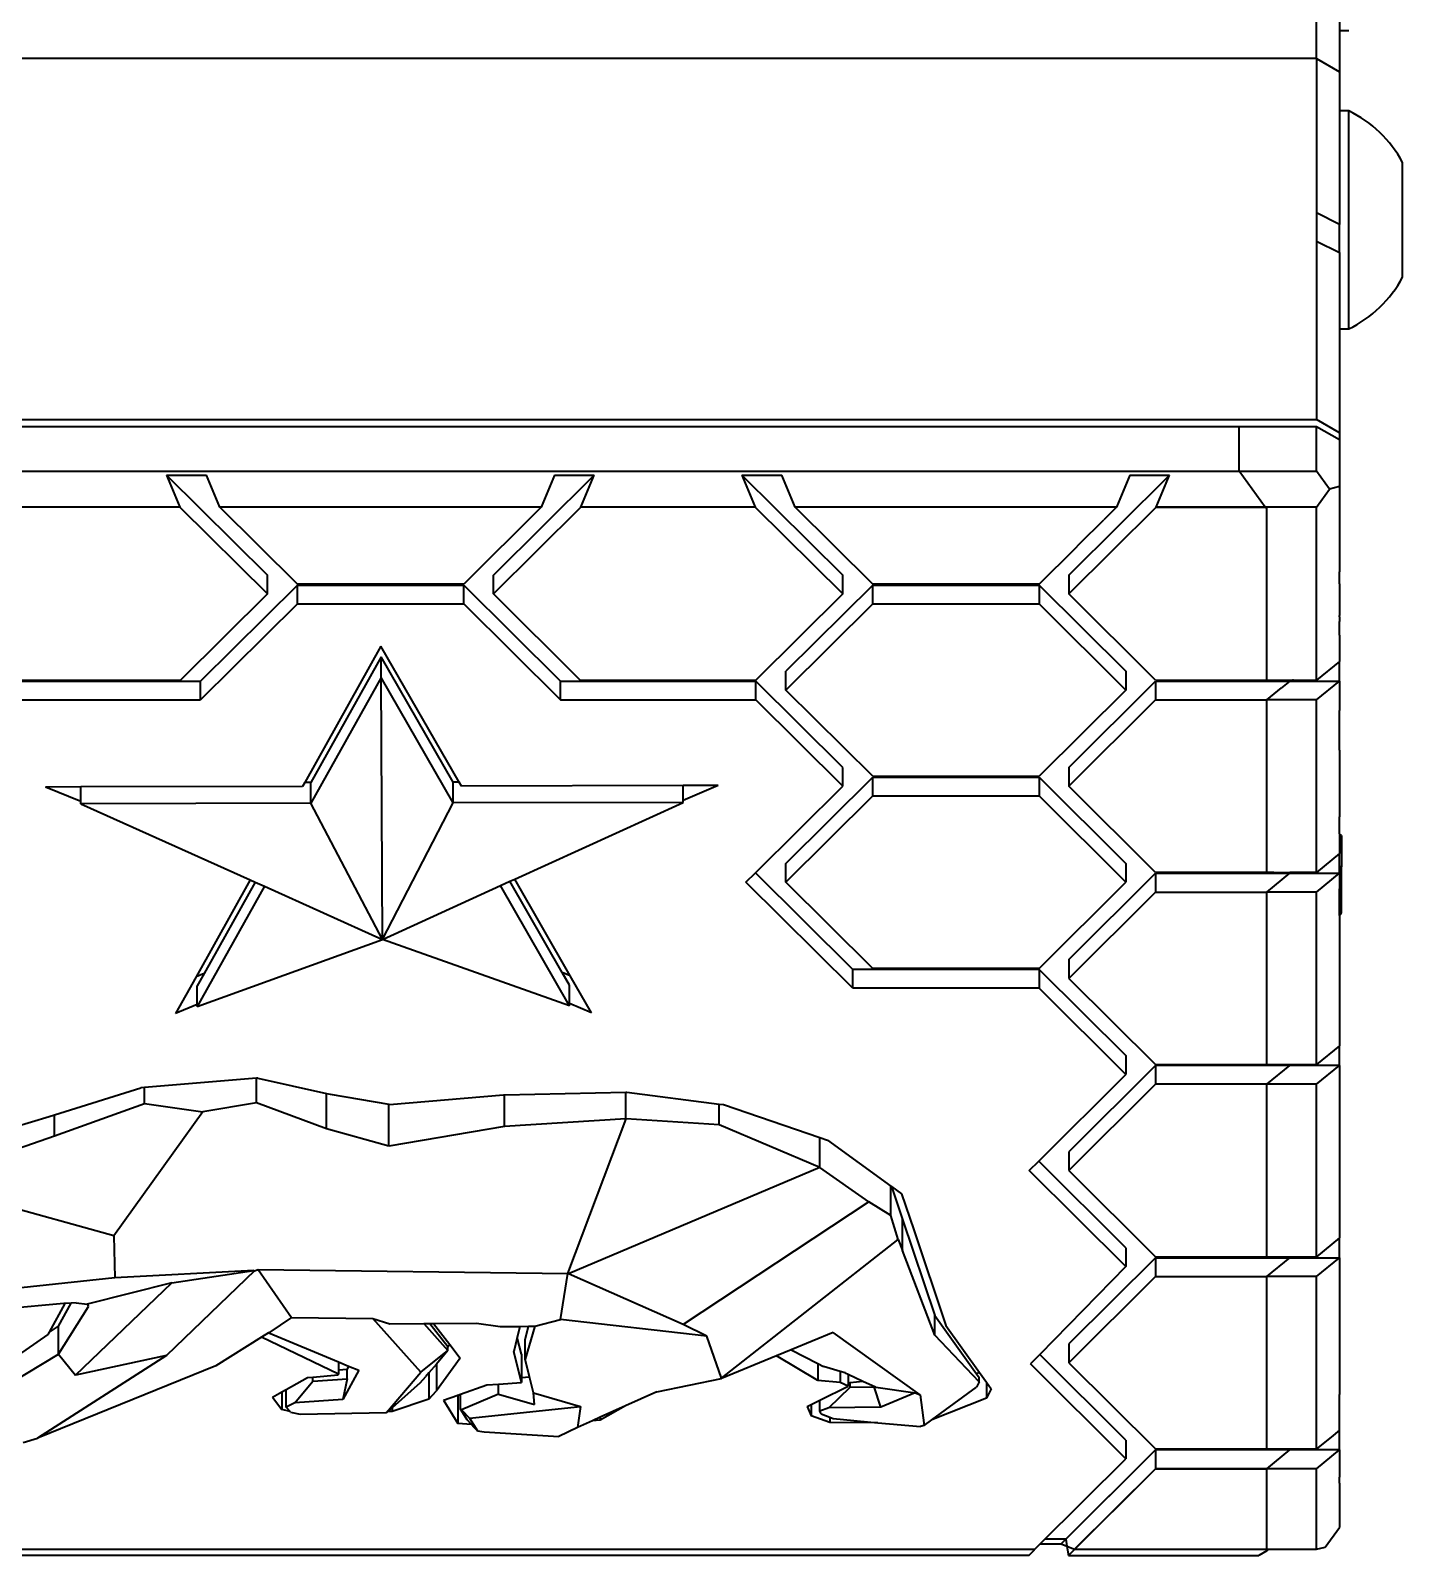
# Model space of a CAD drawing. Header units: millimetres. Extents: x 15 to 415, y 5 to 292.
# Drawn here: x 133.25 to 140.72, y 69.36 to 77.67 of the extents above; entities that cross this region are included whole.
import ezdxf

# ---------------------------------------------------------------- set-up
doc = ezdxf.new("R2010")
doc.units = ezdxf.units.MM
doc.layers.add('Geometries', color=7, linetype='Continuous')

msp = doc.modelspace()

# ---------------------------------------------------------------- linework, layer by layer
at = {"layer": 'Geometries', "linetype": 'Continuous', "lineweight": 40}
for p, q in [((140.2568, 77.5141), (140.2568, 77.7876)), ((140.3818, 77.7859), (140.3818, 77.6666)), ((140.3818, 77.6666), (140.4328, 77.6666)), ((140.3818, 77.6666), (140.3818, 77.4424)), ((140.2568, 77.5141), (113.3241, 77.5141)), ((140.2568, 77.5141), (140.2568, 77.514)), ((140.2568, 77.5141), (140.3818, 77.4424)), ((140.2568, 77.514), (140.2568, 76.6729)), ((140.3818, 77.4424), (140.3818, 77.2291)), ((140.4328, 77.2291), (140.3818, 77.2291)), ((140.3818, 77.2291), (140.3818, 76.6103)), ((140.4328, 76.0416), (140.4328, 77.2291)), ((140.725, 76.3229), (140.725, 76.9479)), ((140.2568, 76.6729), (140.2568, 76.52)), ((140.3818, 76.6103), (140.2568, 76.6729)), ((140.3818, 76.4574), (140.3818, 76.6103)), ((140.2568, 76.52), (140.2568, 75.5476)), ((140.2568, 76.52), (140.3818, 76.4574)), ((140.3818, 76.4574), (140.3818, 76.4122)), ((140.3818, 76.4122), (140.3818, 76.2498)), ((140.3818, 76.4122), (140.3818, 76.4122)), ((140.3818, 76.2498), (140.3818, 76.2449)), ((140.3818, 76.2498), (140.3818, 76.2498)), ((140.3818, 76.2449), (140.3818, 76.0416)), ((140.3818, 76.2449), (140.3818, 76.2449)), ((140.3818, 76.0416), (140.4328, 76.0416)), ((140.3818, 76.0416), (140.3818, 75.4759)), ((120.8635, 75.5476), (140.2568, 75.5476)), ((120.8635, 75.5104), (140.2568, 75.5104)), ((120.8635, 75.5104), (139.8355, 75.5104)), ((139.8355, 75.2674), (139.8355, 75.5104)), ((140.2568, 75.5476), (140.2568, 75.5476)), ((140.3818, 75.4759), (140.2568, 75.5476)), ((140.2568, 75.2674), (140.2568, 75.5104)), ((140.2568, 75.5104), (140.3818, 75.4387)), ((140.3818, 75.4759), (140.3818, 75.4387)), ((140.3818, 75.4387), (140.3818, 75.2901)), ((113.2342, 75.2674), (140.2568, 75.2674)), ((113.2342, 75.2674), (139.8355, 75.2674)), ((139.9764, 75.0712), (139.8355, 75.2674)), ((140.3273, 75.1693), (140.2568, 75.2674)), ((140.3818, 75.2901), (140.3818, 75.2901)), ((140.3818, 75.2901), (140.3818, 75.1827)), ((133.9907, 75.2453), (134.541, 74.7004)), ((133.9907, 75.2453), (134.2074, 75.2453)), ((133.9907, 75.2453), (134.0631, 75.0712)), ((133.9907, 75.2453), (134.2074, 75.2453)), ((133.9907, 75.2453), (134.0631, 75.0712)), ((133.9907, 75.2453), (134.541, 74.7004)), ((134.2798, 75.0712), (134.2074, 75.2453)), ((134.2798, 75.0712), (134.2074, 75.2453)), ((135.7726, 74.7004), (136.3201, 75.2453)), ((135.7726, 74.7004), (136.3201, 75.2453)), ((136.1037, 75.2453), (136.0317, 75.0712)), ((136.1037, 75.2453), (136.0317, 75.0712)), ((136.1037, 75.2453), (136.3201, 75.2453)), ((136.1037, 75.2453), (136.3201, 75.2453)), ((136.2481, 75.0712), (136.3201, 75.2453)), ((136.2481, 75.0712), (136.3201, 75.2453)), ((137.1257, 75.2453), (137.3424, 75.2453)), ((137.1257, 75.2453), (137.3424, 75.2453)), ((137.1257, 75.2453), (137.1981, 75.0712)), ((137.1257, 75.2453), (137.1981, 75.0712)), ((137.1257, 75.2453), (137.676, 74.7004)), ((137.1257, 75.2453), (137.676, 74.7004)), ((137.4148, 75.0712), (137.3424, 75.2453)), ((137.4148, 75.0712), (137.3424, 75.2453)), ((138.9076, 74.7004), (139.4551, 75.2453)), ((138.9076, 74.7004), (139.4551, 75.2453)), ((139.2387, 75.2453), (139.1667, 75.0712)), ((139.2387, 75.2453), (139.1667, 75.0712)), ((139.2387, 75.2453), (139.4551, 75.2453)), ((139.2387, 75.2453), (139.4551, 75.2453)), ((139.3831, 75.0712), (139.4551, 75.2453)), ((139.3831, 75.0712), (139.4551, 75.2453)), ((140.2568, 75.0712), (140.3273, 75.1693)), ((140.3818, 75.1827), (140.3273, 75.1693)), ((140.3818, 75.1827), (140.3818, 74.8158)), ((134.0631, 75.0712), (133.1131, 75.0712)), ((134.0631, 75.0712), (133.1131, 75.0712)), ((134.0631, 75.0712), (134.541, 74.598)), ((134.0631, 75.0712), (134.541, 74.598)), ((136.0317, 75.0712), (134.2798, 75.0712)), ((134.7034, 74.6518), (134.2798, 75.0712)), ((136.0317, 75.0712), (134.2798, 75.0712)), ((134.7034, 74.6518), (134.2798, 75.0712)), ((136.0317, 75.0712), (135.6102, 74.6518)), ((136.0317, 75.0712), (135.6102, 74.6518)), ((135.7726, 74.598), (136.2481, 75.0712)), ((135.7726, 74.598), (136.2481, 75.0712)), ((137.1981, 75.0712), (136.2481, 75.0712)), ((137.1981, 75.0712), (136.2481, 75.0712)), ((137.1981, 75.0712), (137.676, 74.598)), ((137.1981, 75.0712), (137.676, 74.598)), ((139.1667, 75.0712), (137.4148, 75.0712)), ((137.8384, 74.6518), (137.4148, 75.0712)), ((139.1667, 75.0712), (137.4148, 75.0712)), ((137.8384, 74.6518), (137.4148, 75.0712)), ((138.9076, 74.598), (139.3831, 75.0712)), ((138.9076, 74.598), (139.3831, 75.0712)), ((138.9649, 74.8704), (139.0966, 75.0015)), ((138.9649, 74.8704), (139.0966, 75.0015)), ((139.1667, 75.0712), (139.0966, 75.0015)), ((139.1667, 75.0712), (139.0966, 75.0015)), ((139.3831, 75.0712), (139.9764, 75.0712)), ((139.9764, 75.0712), (139.3831, 75.0712)), ((140.2568, 75.0712), (139.9764, 75.0712)), ((139.9764, 75.0712), (139.986, 75.0657)), ((139.986, 74.1284), (139.986, 75.0657)), ((140.2568, 74.1301), (140.2568, 75.0712)), ((138.7452, 74.6518), (138.9406, 74.8462)), ((138.7452, 74.6518), (138.9406, 74.8462)), ((138.9406, 74.8462), (138.9649, 74.8704)), ((138.9406, 74.8462), (138.9649, 74.8704)), ((140.3818, 74.8158), (140.3818, 74.7191)), ((134.541, 74.598), (134.541, 74.7004)), ((134.541, 74.598), (134.541, 74.7004)), ((135.7726, 74.598), (135.7726, 74.7004)), ((135.7726, 74.598), (135.7726, 74.7004)), ((137.676, 74.598), (137.676, 74.7004)), ((137.676, 74.598), (137.676, 74.7004)), ((138.9076, 74.7004), (138.9076, 74.598)), ((138.9076, 74.7004), (138.9076, 74.598)), ((140.3818, 74.6534), (140.3818, 74.7191)), ((134.541, 74.598), (134.0667, 74.1284)), ((134.541, 74.598), (134.0667, 74.1284)), ((134.7034, 74.6466), (134.1748, 74.1232)), ((134.7034, 74.6466), (134.1748, 74.1232)), ((135.6102, 74.6518), (134.7034, 74.6518)), ((135.6102, 74.6518), (134.7034, 74.6518)), ((134.7034, 74.5442), (134.7034, 74.6466)), ((134.7034, 74.6466), (135.6102, 74.6466)), ((134.7034, 74.5442), (134.7034, 74.6466)), ((134.7034, 74.6466), (135.6102, 74.6466)), ((135.6102, 74.6466), (136.1362, 74.1232)), ((135.6102, 74.6466), (136.1362, 74.1232)), ((135.6102, 74.5442), (135.6102, 74.6466)), ((135.6102, 74.5442), (135.6102, 74.6466)), ((136.2445, 74.1284), (135.7726, 74.598)), ((136.2445, 74.1284), (135.7726, 74.598)), ((137.676, 74.598), (137.2017, 74.1284)), ((137.676, 74.598), (137.2017, 74.1284)), ((137.8384, 74.6466), (137.3641, 74.177)), ((137.8384, 74.6466), (137.3641, 74.177)), ((138.7452, 74.6518), (137.8384, 74.6518)), ((138.7452, 74.6518), (137.8384, 74.6518)), ((137.8384, 74.6466), (138.7452, 74.6466)), ((137.8384, 74.5442), (137.8384, 74.6466)), ((137.8384, 74.5442), (137.8384, 74.6466)), ((137.8384, 74.6466), (138.7452, 74.6466)), ((138.7452, 74.6466), (139.2171, 74.177)), ((138.7452, 74.6466), (138.7452, 74.5442)), ((138.7452, 74.6466), (139.2171, 74.177)), ((138.7452, 74.6466), (138.7452, 74.5442)), ((139.3795, 74.1284), (138.9076, 74.598)), ((139.3795, 74.1284), (138.9076, 74.598)), ((140.3818, 74.6534), (140.3818, 74.5032)), ((134.7034, 74.5442), (134.1748, 74.0208)), ((134.7034, 74.5442), (134.1748, 74.0208)), ((134.7034, 74.5442), (135.6102, 74.5442)), ((134.7034, 74.5442), (135.6102, 74.5442)), ((135.6102, 74.5442), (136.1362, 74.0208)), ((135.6102, 74.5442), (136.1362, 74.0208)), ((137.8384, 74.5442), (137.3641, 74.0746)), ((137.8384, 74.5442), (137.3641, 74.0746)), ((137.8384, 74.5442), (138.7452, 74.5442)), ((137.8384, 74.5442), (138.7452, 74.5442)), ((138.7452, 74.5442), (139.2171, 74.0746)), ((138.7452, 74.5442), (139.2171, 74.0746)), ((140.3818, 74.5032), (140.3818, 74.4807)), ((140.3818, 74.4728), (140.3818, 74.4807)), ((140.3818, 74.4728), (140.3818, 74.4629)), ((140.3818, 74.4629), (140.3818, 74.4478)), ((140.3818, 74.3738), (140.3818, 74.4478)), ((140.3818, 74.3738), (140.3818, 74.2308)), ((135.1587, 74.3143), (134.7431, 73.5709)), ((135.1587, 74.3143), (134.7431, 73.5709)), ((135.1595, 74.2555), (134.7768, 73.5709)), ((135.5843, 73.5727), (135.1587, 74.3143)), ((135.5843, 73.5727), (135.1587, 74.3143)), ((135.1595, 74.1428), (135.1595, 74.2555)), ((135.5514, 73.5727), (135.1595, 74.2555)), ((137.3641, 74.0746), (137.3641, 74.177)), ((137.3641, 74.0746), (137.3641, 74.177)), ((139.2171, 74.177), (139.2171, 74.0746)), ((139.2171, 74.177), (139.2171, 74.0746)), ((140.3818, 74.2308), (140.2568, 74.1284)), ((140.3818, 74.1232), (140.3818, 74.2308)), ((133.1095, 74.1284), (134.0667, 74.1284)), ((133.1095, 74.1284), (134.0667, 74.1284)), ((133.1095, 74.1232), (134.1748, 74.1232)), ((133.1095, 74.1232), (134.1748, 74.1232)), ((134.1748, 74.0208), (134.1748, 74.1232)), ((134.1748, 74.0208), (134.1748, 74.1232)), ((135.1595, 74.1428), (134.7768, 73.4583)), ((135.1662, 72.7168), (135.1595, 74.1428)), ((135.5514, 73.46), (135.1595, 74.1428)), ((136.1362, 74.1232), (137.2017, 74.1232)), ((136.1362, 74.0208), (136.1362, 74.1232)), ((136.1362, 74.1232), (137.2017, 74.1232)), ((136.1362, 74.0208), (136.1362, 74.1232)), ((136.2445, 74.1284), (137.2017, 74.1284)), ((136.2445, 74.1284), (137.2017, 74.1284)), ((137.676, 73.6536), (137.2017, 74.1232)), ((137.2017, 74.0208), (137.2017, 74.1232)), ((137.676, 73.6536), (137.2017, 74.1232)), ((137.2017, 74.0208), (137.2017, 74.1232)), ((138.9076, 73.6536), (139.3795, 74.1232)), ((138.9076, 73.6536), (139.3795, 74.1232)), ((139.3795, 74.1284), (140.1253, 74.1284)), ((139.3795, 74.1284), (139.986, 74.1284)), ((139.3795, 74.1232), (140.111, 74.1232)), ((139.3795, 74.1232), (139.3795, 74.0208)), ((139.3795, 74.1232), (140.111, 74.1232)), ((139.3795, 74.1232), (139.3795, 74.0208)), ((140.111, 74.1232), (140.0654, 74.0859)), ((140.111, 74.1232), (140.111, 74.1284)), ((140.111, 74.1232), (140.3818, 74.1232)), ((140.1318, 74.1284), (140.1253, 74.1284)), ((140.1318, 74.1284), (140.2568, 74.1284)), ((140.2568, 74.1301), (140.2568, 74.13)), ((140.2568, 74.1284), (140.2568, 74.13)), ((140.2568, 74.0208), (140.3818, 74.1232)), ((140.3818, 74.1232), (140.3818, 73.9901)), ((133.1095, 74.0208), (134.1748, 74.0208)), ((133.1095, 74.0208), (134.1748, 74.0208)), ((136.1362, 74.0208), (137.2017, 74.0208)), ((136.1362, 74.0208), (137.2017, 74.0208)), ((137.676, 73.5512), (137.2017, 74.0208)), ((137.676, 73.5512), (137.2017, 74.0208)), ((137.8384, 73.605), (137.3641, 74.0746)), ((137.8384, 73.605), (137.3641, 74.0746)), ((139.2171, 74.0746), (138.7452, 73.605)), ((139.2171, 74.0746), (138.7452, 73.605)), ((138.9076, 73.5512), (139.3795, 74.0208)), ((138.9076, 73.5512), (139.3795, 74.0208)), ((139.3795, 74.0208), (139.986, 74.0208)), ((139.3795, 74.0208), (139.986, 74.0208)), ((139.986, 74.0208), (140.0654, 74.0859)), ((140.2568, 74.0208), (139.986, 74.0208)), ((139.986, 73.0816), (139.986, 74.0208)), ((140.2568, 73.0816), (140.2568, 74.0208)), ((140.3818, 73.9901), (140.3818, 73.9632)), ((140.3818, 73.7466), (140.3818, 73.9632)), ((140.3818, 73.7466), (140.3818, 73.5831)), ((137.3641, 73.1302), (137.8384, 73.5998)), ((137.3641, 73.1302), (137.8384, 73.5998)), ((137.676, 73.5512), (137.676, 73.6536)), ((137.676, 73.5512), (137.676, 73.6536)), ((137.8384, 73.605), (138.7452, 73.605)), ((137.8384, 73.605), (138.7452, 73.605)), ((137.8384, 73.5998), (138.7452, 73.5998)), ((137.8384, 73.4975), (137.8384, 73.5998)), ((137.8384, 73.5998), (138.7452, 73.5998)), ((137.8384, 73.4975), (137.8384, 73.5998)), ((138.7452, 73.5998), (139.2171, 73.1302)), ((138.7452, 73.5998), (138.7452, 73.4975)), ((138.7452, 73.5998), (139.2171, 73.1302)), ((138.7452, 73.5998), (138.7452, 73.4975)), ((138.9076, 73.6536), (138.9076, 73.5512)), ((138.9076, 73.6536), (138.9076, 73.5512)), ((133.5235, 73.5468), (133.331, 73.5464)), ((133.5235, 73.5468), (133.331, 73.5464)), ((133.5235, 73.4668), (133.331, 73.5464)), ((133.5235, 73.4668), (133.331, 73.5464)), ((134.7312, 73.5495), (133.5235, 73.5468)), ((134.7312, 73.5495), (133.5235, 73.5468)), ((133.5235, 73.4668), (133.5235, 73.5468)), ((134.7431, 73.5709), (134.7312, 73.5495)), ((134.7431, 73.5709), (134.7312, 73.5495)), ((134.7768, 73.5709), (134.7431, 73.5709)), ((134.7768, 73.4583), (134.7768, 73.5709)), ((135.5843, 73.5727), (135.5514, 73.5727)), ((135.5514, 73.46), (135.5514, 73.5727)), ((135.5966, 73.5514), (135.5843, 73.5727)), ((135.5966, 73.5514), (135.5843, 73.5727)), ((136.8047, 73.5541), (135.5966, 73.5514)), ((136.8047, 73.5541), (135.5966, 73.5514)), ((136.9968, 73.5545), (136.8047, 73.4738)), ((136.9968, 73.5545), (136.8047, 73.5541)), ((136.9968, 73.5545), (136.8047, 73.4738)), ((136.9968, 73.5545), (136.8047, 73.5541)), ((136.8047, 73.4738), (136.8047, 73.5541)), ((137.1991, 73.079), (137.676, 73.5512)), ((137.1991, 73.079), (137.676, 73.5512)), ((139.3795, 73.0816), (138.9076, 73.5512)), ((139.3795, 73.0816), (138.9076, 73.5512)), ((140.3818, 73.5831), (140.3818, 73.3843)), ((133.5235, 73.4555), (133.5235, 73.4668)), ((134.7768, 73.4583), (133.5235, 73.4555)), ((133.5235, 73.4555), (134.4466, 73.0404)), ((135.1662, 72.7168), (134.7768, 73.4583)), ((135.1662, 72.7168), (135.5514, 73.46)), ((136.8047, 73.4628), (135.5514, 73.46)), ((135.8872, 73.0451), (136.8047, 73.4628)), ((136.8047, 73.4628), (136.8047, 73.4738)), ((137.3641, 73.0278), (137.8384, 73.4975)), ((137.3641, 73.0278), (137.8384, 73.4975)), ((137.8384, 73.4975), (138.7452, 73.4975)), ((137.8384, 73.4975), (138.7452, 73.4975)), ((138.7452, 73.4975), (139.2171, 73.0278)), ((138.7452, 73.4975), (139.2171, 73.0278)), ((140.3818, 73.2923), (140.3818, 73.3843)), ((140.3933, 73.2828), (140.3818, 73.2923)), ((140.3818, 73.2923), (140.3818, 73.2747)), ((140.3818, 73.2747), (140.3818, 73.184)), ((140.3818, 73.2747), (140.3818, 73.2747)), ((140.3933, 73.2828), (140.3933, 73.1123)), ((140.3818, 73.184), (140.2568, 73.0816)), ((140.3818, 73.1123), (140.3818, 73.184)), ((137.3641, 73.0278), (137.3641, 73.1302)), ((137.3641, 73.0278), (137.3641, 73.1302)), ((139.2171, 73.1302), (139.2171, 73.0278)), ((139.2171, 73.1302), (139.2171, 73.0278)), ((140.3933, 73.1123), (140.3818, 73.1123)), ((140.3818, 73.0765), (140.3818, 73.1123)), ((140.3818, 73.1123), (140.3818, 73.1123)), ((140.3933, 72.8604), (140.3933, 73.1123)), ((134.4466, 73.0404), (134.1516, 72.5128)), ((134.4466, 73.0404), (134.1516, 72.5128)), ((134.4735, 73.0283), (134.1956, 72.5313)), ((134.4466, 73.0404), (134.4735, 73.0283)), ((134.4735, 73.0283), (134.5238, 73.0057)), ((135.1662, 72.7168), (135.8098, 73.0098)), ((135.8098, 73.0098), (135.861, 73.0332)), ((136.1855, 72.3552), (135.8098, 73.0098)), ((135.861, 73.0332), (135.8872, 73.0451)), ((136.1462, 72.5363), (135.861, 73.0332)), ((136.1894, 72.5185), (135.8872, 73.0451)), ((136.1894, 72.5185), (135.8872, 73.0451)), ((137.1474, 73.0278), (137.1991, 73.079)), ((137.1474, 73.0278), (137.1991, 73.079)), ((137.7303, 72.4507), (137.1474, 73.0278)), ((137.7303, 72.4507), (137.1474, 73.0278)), ((137.7303, 72.5531), (137.1991, 73.079)), ((137.7303, 72.5531), (137.1991, 73.079)), ((137.8384, 72.5582), (137.3641, 73.0278)), ((137.8384, 72.5582), (137.3641, 73.0278)), ((138.7452, 72.5582), (139.2171, 73.0278)), ((138.7452, 72.5582), (139.2171, 73.0278)), ((138.9076, 72.6068), (139.3795, 73.0765)), ((138.9076, 72.6068), (139.3795, 73.0765)), ((140.0068, 73.0816), (139.3795, 73.0816)), ((139.986, 73.0816), (139.3795, 73.0816)), ((139.3795, 73.0765), (140.111, 73.0765)), ((139.3795, 73.0765), (139.3795, 72.9741)), ((139.3795, 73.0765), (140.111, 73.0765)), ((139.3795, 73.0765), (139.3795, 72.9741)), ((139.986, 72.9741), (140.111, 73.0765)), ((140.0229, 73.0816), (140.0068, 73.0816)), ((140.0229, 73.0816), (140.111, 73.0816)), ((140.1253, 73.0816), (140.111, 73.0816)), ((140.111, 73.0765), (140.111, 73.0816)), ((140.111, 73.0765), (140.3818, 73.0765)), ((140.1318, 73.0816), (140.1253, 73.0816)), ((140.2568, 73.0816), (140.1318, 73.0816)), ((140.2568, 72.9741), (140.3818, 73.0765)), ((140.3818, 73.0765), (140.3818, 72.9924)), ((134.5238, 73.0057), (134.1577, 72.3507)), ((134.5238, 73.0057), (135.1662, 72.7168)), ((138.9076, 72.5044), (139.3795, 72.9741)), ((138.9076, 72.5044), (139.3795, 72.9741)), ((139.3795, 72.9741), (139.986, 72.9741)), ((139.3795, 72.9741), (139.986, 72.9741)), ((140.2568, 72.9741), (139.986, 72.9741)), ((139.986, 72.0348), (139.986, 72.9741)), ((140.2568, 72.0348), (140.2568, 72.9741)), ((140.3818, 72.8463), (140.3818, 72.9924)), ((140.3818, 72.8463), (140.3933, 72.8604)), ((140.3818, 72.8463), (140.3818, 72.1551)), ((134.1577, 72.3507), (135.1662, 72.7168)), ((136.1855, 72.3552), (135.1662, 72.7168)), ((138.9076, 72.6068), (138.9076, 72.5044)), ((138.9076, 72.6068), (138.9076, 72.5044)), ((134.1516, 72.5128), (134.0394, 72.3121)), ((134.1516, 72.5128), (134.0394, 72.3121)), ((134.1956, 72.5313), (134.1516, 72.5128)), ((134.1956, 72.5313), (134.1516, 72.5128)), ((134.1956, 72.5313), (134.1577, 72.4634)), ((136.1894, 72.5185), (136.1462, 72.5363)), ((136.1894, 72.5185), (136.1462, 72.5363)), ((136.1855, 72.4679), (136.1462, 72.5363)), ((136.305, 72.3171), (136.1894, 72.5185)), ((136.305, 72.3171), (136.1894, 72.5185)), ((138.7452, 72.5531), (137.7303, 72.5531)), ((138.7452, 72.5531), (137.7303, 72.5531)), ((137.7303, 72.4507), (137.7303, 72.5531)), ((137.7303, 72.4507), (137.7303, 72.5531)), ((138.7452, 72.5582), (137.8384, 72.5582)), ((138.7452, 72.5582), (137.8384, 72.5582)), ((138.7452, 72.5531), (139.2171, 72.0835)), ((138.7452, 72.5531), (138.7452, 72.4507)), ((138.7452, 72.5531), (139.2171, 72.0835)), ((138.7452, 72.5531), (138.7452, 72.4507)), ((134.1577, 72.3617), (134.1577, 72.4634)), ((136.1855, 72.3665), (136.1855, 72.4679)), ((138.7452, 72.4507), (137.7303, 72.4507)), ((138.7452, 72.4507), (137.7303, 72.4507)), ((138.7452, 72.4507), (139.2171, 71.9811)), ((138.7452, 72.4507), (139.2171, 71.9811)), ((138.9076, 72.5044), (139.3795, 72.0348)), ((138.9076, 72.5044), (139.3795, 72.0348)), ((134.1577, 72.3617), (134.0394, 72.3121)), ((134.1577, 72.3617), (134.0394, 72.3121)), ((134.1577, 72.3507), (134.1577, 72.3617)), ((136.305, 72.3171), (136.1855, 72.3665)), ((136.305, 72.3171), (136.1855, 72.3665)), ((136.1855, 72.3552), (136.1855, 72.3665)), ((140.3818, 72.1372), (140.2568, 72.0348)), ((140.3818, 72.1551), (140.3818, 72.1372)), ((140.3818, 72.1551), (140.3818, 72.1551)), ((140.3818, 72.0297), (140.3818, 72.1372)), ((139.3795, 72.0297), (138.9076, 71.5601)), ((139.3795, 72.0297), (138.9076, 71.5601)), ((139.2171, 72.0835), (139.2171, 71.9811)), ((139.2171, 72.0835), (139.2171, 71.9811)), ((139.3795, 72.0348), (140.2568, 72.0348)), ((139.3795, 72.0348), (139.986, 72.0348)), ((140.111, 72.0297), (139.3795, 72.0297)), ((139.3795, 72.0297), (139.3795, 71.9273)), ((140.111, 72.0297), (139.3795, 72.0297)), ((139.3795, 72.0297), (139.3795, 71.9273)), ((139.986, 71.9273), (140.111, 72.0297)), ((140.111, 72.0297), (140.111, 72.0348)), ((140.3818, 72.0297), (140.111, 72.0297)), ((140.2568, 71.9273), (140.3818, 72.0297)), ((140.3818, 72.0297), (140.3818, 71.9927)), ((134.4795, 71.9599), (133.8698, 71.9094)), ((134.4795, 71.9599), (133.8698, 71.9094)), ((134.4868, 71.9605), (134.4795, 71.9599)), ((134.4868, 71.9605), (134.4795, 71.9599)), ((134.4795, 71.8259), (134.4795, 71.9599)), ((134.4868, 71.9605), (134.8624, 71.8772)), ((134.4868, 71.9605), (134.8624, 71.8772)), ((138.7426, 71.5089), (139.2171, 71.9811)), ((138.7426, 71.5089), (139.2171, 71.9811)), ((139.3795, 71.9273), (138.9076, 71.4577)), ((139.3795, 71.9273), (138.9076, 71.4577)), ((139.986, 71.9273), (139.3795, 71.9273)), ((139.986, 71.9273), (139.3795, 71.9273)), ((140.2568, 71.9273), (139.986, 71.9273)), ((139.986, 70.9881), (139.986, 71.9273)), ((140.2568, 70.9881), (140.2568, 71.9273)), ((140.3818, 71.9927), (140.3818, 71.0905)), ((140.3818, 71.9927), (140.3818, 71.9927)), ((133.3799, 71.7618), (133.8499, 71.9077)), ((133.3799, 71.7618), (133.8499, 71.9077)), ((133.8698, 71.9094), (133.8499, 71.9077)), ((133.8698, 71.9094), (133.8499, 71.9077)), ((133.8698, 71.8227), (133.8698, 71.9094)), ((134.8624, 71.8772), (134.8826, 71.8728)), ((134.8624, 71.8772), (134.8826, 71.8728)), ((134.8624, 71.6849), (134.8624, 71.8772)), ((134.8826, 71.8728), (135.2013, 71.8186)), ((134.8826, 71.8728), (135.2013, 71.8186)), ((135.2059, 71.8178), (135.8255, 71.8691)), ((135.2059, 71.8178), (135.8255, 71.8691)), ((135.8255, 71.8691), (135.8312, 71.8693)), ((135.8255, 71.8691), (135.8312, 71.8693)), ((135.8312, 71.8693), (136.4934, 71.8847)), ((135.8312, 71.8693), (136.4934, 71.8847)), ((135.8312, 71.6975), (135.8312, 71.8693)), ((136.4934, 71.8847), (136.4991, 71.8848)), ((136.4934, 71.8847), (136.4991, 71.8848)), ((136.4934, 71.7398), (136.4934, 71.8847)), ((136.4991, 71.8848), (137.0012, 71.82)), ((136.4991, 71.8848), (137.0012, 71.82)), ((133.3504, 71.7526), (133.3799, 71.7618)), ((133.3504, 71.7526), (133.3799, 71.7618)), ((133.3799, 71.6464), (133.8698, 71.8227)), ((133.3799, 71.6464), (133.3799, 71.7618)), ((134.1882, 71.7766), (133.7033, 71.1024)), ((133.8698, 71.8227), (134.1882, 71.7766)), ((134.4795, 71.8259), (134.1882, 71.7766)), ((134.8624, 71.6849), (134.4795, 71.8259)), ((135.2013, 71.8186), (135.2059, 71.8178)), ((135.2013, 71.8186), (135.2059, 71.8178)), ((135.2013, 71.5911), (135.2013, 71.8186)), ((137.0012, 71.82), (137.0246, 71.817)), ((137.0012, 71.82), (137.0246, 71.817)), ((137.0012, 71.7058), (137.0012, 71.82)), ((137.0246, 71.817), (137.5503, 71.6382)), ((137.0246, 71.817), (137.5503, 71.6382)), ((132.8925, 71.6137), (133.3504, 71.7526)), ((132.8925, 71.6137), (133.3504, 71.7526)), ((135.2013, 71.5911), (134.8624, 71.6849)), ((135.8312, 71.6975), (135.2013, 71.5911)), ((136.4934, 71.7398), (135.8312, 71.6975)), ((136.1764, 70.897), (136.4955, 71.7393)), ((136.4934, 71.7398), (136.4955, 71.7393)), ((137.0012, 71.7058), (136.4955, 71.7393)), ((137.5503, 71.475), (137.0012, 71.7058)), ((132.8925, 71.4788), (133.3799, 71.6464)), ((137.5503, 71.6382), (137.5922, 71.6239)), ((137.5503, 71.6382), (137.5922, 71.6239)), ((137.5503, 71.475), (137.5503, 71.6382)), ((137.5922, 71.6239), (137.9372, 71.3733)), ((137.5922, 71.6239), (137.9372, 71.3733)), ((138.9076, 71.5601), (138.9076, 71.4577)), ((138.9076, 71.5601), (138.9076, 71.4577)), ((133.7033, 71.1024), (132.5048, 71.435)), ((137.5503, 71.475), (136.1806, 70.8956)), ((137.8164, 71.2868), (137.5503, 71.475)), ((137.5503, 71.475), (137.5503, 71.475)), ((138.6912, 71.4577), (138.7426, 71.5089)), ((138.6912, 71.4577), (138.7426, 71.5089)), ((139.2171, 70.9343), (138.6912, 71.4577)), ((139.2171, 70.9343), (138.6912, 71.4577)), ((139.2171, 71.0367), (138.7426, 71.5089)), ((139.2171, 71.0367), (138.7426, 71.5089)), ((138.9076, 71.4577), (139.3795, 70.9881)), ((138.9076, 71.4577), (139.3795, 70.9881)), ((137.9372, 71.2128), (137.9372, 71.3733)), ((137.9372, 71.3733), (137.9398, 71.3714)), ((137.9372, 71.3733), (137.9398, 71.3714)), ((137.9398, 71.3714), (137.9957, 71.3308)), ((137.9398, 71.3714), (137.9957, 71.3308)), ((137.9398, 71.3714), (138.0002, 71.1916)), ((137.8164, 71.2868), (136.8052, 70.6191)), ((137.9372, 71.2128), (137.8164, 71.2868)), ((137.9957, 71.3308), (138.0616, 71.1345)), ((137.9957, 71.3308), (138.0616, 71.1345)), ((137.9771, 71.0819), (137.9372, 71.2128)), ((138.0002, 71.1916), (138.1758, 70.6676)), ((138.0002, 71.0216), (138.0002, 71.1916)), ((133.7033, 71.1024), (133.7083, 70.8738)), ((138.0616, 71.1345), (138.2359, 70.6141)), ((138.0616, 71.1345), (138.2359, 70.6141)), ((137.014, 70.3263), (137.9771, 71.0819)), ((137.9771, 71.0819), (138.0002, 71.0216)), ((138.1758, 70.561), (138.0002, 71.0216)), ((139.2171, 71.0367), (139.2171, 70.9343)), ((139.2171, 71.0367), (139.2171, 70.9343)), ((140.3818, 71.0905), (140.2568, 70.9881)), ((140.3818, 70.9829), (140.3818, 71.0905)), ((139.2171, 70.9343), (138.7482, 70.4565)), ((139.2171, 70.9343), (138.7482, 70.4565)), ((139.3795, 70.9829), (138.9076, 70.5133)), ((139.3795, 70.9829), (138.9076, 70.5133)), ((139.3795, 70.9881), (140.2568, 70.9881)), ((139.3795, 70.9881), (139.986, 70.9881)), ((139.3795, 70.9829), (140.111, 70.9829)), ((139.3795, 70.9829), (139.3795, 70.8805)), ((139.3795, 70.9829), (140.111, 70.9829)), ((139.3795, 70.9829), (139.3795, 70.8805)), ((139.986, 70.8805), (140.111, 70.9829)), ((140.111, 70.9829), (140.111, 70.9881)), ((140.111, 70.9829), (140.3818, 70.9829)), ((140.2568, 70.8805), (140.3818, 70.9829)), ((140.3818, 70.9829), (140.3818, 70.3367)), ((133.7083, 70.8738), (131.9302, 70.6805)), ((134.4662, 70.913), (133.7083, 70.8738)), ((134.4699, 70.9115), (133.9895, 70.4507)), ((134.0184, 70.8466), (134.4662, 70.913)), ((134.4662, 70.913), (134.4699, 70.9115)), ((134.4699, 70.9115), (134.4892, 70.9191)), ((134.4892, 70.9191), (136.1764, 70.897)), ((134.4892, 70.9191), (134.6707, 70.6565)), ((136.1365, 70.6461), (136.1769, 70.8969)), ((136.1764, 70.897), (136.1769, 70.8969)), ((136.1806, 70.8956), (136.1769, 70.8969)), ((136.8052, 70.6191), (136.1806, 70.8956)), ((139.3795, 70.8805), (138.9076, 70.4109)), ((139.3795, 70.8805), (138.9076, 70.4109)), ((139.3795, 70.8805), (139.986, 70.8805)), ((139.3795, 70.8805), (139.986, 70.8805)), ((140.2568, 70.8805), (139.986, 70.8805)), ((139.986, 69.9413), (139.986, 70.8805)), ((140.2568, 69.9413), (140.2568, 70.8805)), ((133.4933, 70.3429), (134.0184, 70.8466)), ((134.0184, 70.8466), (133.5578, 70.7305)), ((133.4312, 70.7335), (133.1134, 70.704)), ((133.3521, 70.5767), (133.4386, 70.734)), ((133.3521, 70.5767), (133.4386, 70.734)), ((133.4012, 70.6106), (133.4702, 70.7361)), ((133.4012, 70.4572), (133.5656, 70.717)), ((133.4386, 70.734), (133.4312, 70.7335)), ((133.4702, 70.7361), (133.4386, 70.734)), ((133.4977, 70.738), (133.4702, 70.7361)), ((133.4977, 70.738), (133.5578, 70.7305)), ((133.5578, 70.7305), (133.5656, 70.717)), ((133.3521, 70.5767), (133.4012, 70.6106)), ((133.4012, 70.4572), (133.4012, 70.6106)), ((134.6707, 70.6565), (134.5476, 70.5736)), ((134.6707, 70.6565), (135.114, 70.6526)), ((135.3752, 70.3591), (135.114, 70.6526)), ((135.114, 70.6526), (135.2071, 70.6234)), ((135.2071, 70.6234), (135.3915, 70.6244)), ((135.3915, 70.6244), (135.4252, 70.6246)), ((135.3915, 70.6244), (135.5227, 70.4771)), ((135.4252, 70.6246), (135.4441, 70.6247)), ((135.4252, 70.6246), (135.5227, 70.4984)), ((135.4441, 70.6247), (135.6792, 70.6259)), ((135.4441, 70.6247), (135.533, 70.5097)), ((135.4441, 70.6247), (135.533, 70.5097)), ((135.6792, 70.6259), (135.8076, 70.6074)), ((135.8076, 70.6074), (135.916, 70.6088)), ((135.916, 70.6088), (135.901, 70.5489)), ((135.916, 70.6088), (135.901, 70.5489)), ((135.916, 70.6088), (135.9633, 70.6095)), ((135.9449, 70.5358), (135.9633, 70.6095)), ((135.9962, 70.6094), (135.9449, 70.4312)), ((135.9633, 70.6095), (135.9966, 70.6099)), ((135.9962, 70.6094), (136.1365, 70.6461)), ((135.9962, 70.6094), (135.9966, 70.6099)), ((136.9351, 70.5558), (136.1365, 70.6461)), ((136.9351, 70.5558), (136.8052, 70.6191)), ((138.1758, 70.561), (138.1758, 70.6676)), ((138.1758, 70.6676), (138.4033, 70.3502)), ((138.2359, 70.6141), (138.4203, 70.357)), ((138.2359, 70.6141), (138.4203, 70.357)), ((132.9649, 70.3014), (133.3453, 70.5642)), ((132.9649, 70.3014), (133.3453, 70.5642)), ((133.3453, 70.5642), (133.3521, 70.5767)), ((133.3453, 70.5642), (133.3521, 70.5767)), ((134.5074, 70.5501), (134.2594, 70.3934)), ((134.5454, 70.5741), (134.5074, 70.5501)), ((134.9267, 70.349), (134.5074, 70.5501)), ((134.9267, 70.349), (134.5074, 70.5501)), ((134.5476, 70.5736), (134.5454, 70.5741)), ((134.5476, 70.5736), (134.9267, 70.4156)), ((135.901, 70.5489), (135.8818, 70.4719)), ((135.901, 70.5489), (135.8818, 70.4719)), ((135.9242, 70.4569), (135.901, 70.5489)), ((135.9242, 70.4569), (135.901, 70.5489)), ((135.9449, 70.4312), (135.9449, 70.5358)), ((137.014, 70.3263), (136.9351, 70.5558)), ((137.6233, 70.5757), (137.3942, 70.4812)), ((138.0971, 70.2353), (137.6233, 70.5757)), ((138.4175, 70.3077), (138.1758, 70.561)), ((132.9649, 70.1955), (133.4012, 70.4572)), ((133.9895, 70.4507), (133.2878, 69.9992)), ((133.4012, 70.4572), (133.4933, 70.3429)), ((133.9895, 70.4507), (133.4933, 70.3429)), ((135.3752, 70.3591), (135.5227, 70.4771)), ((135.5227, 70.4771), (135.4604, 70.4033)), ((135.5908, 70.4349), (135.4604, 70.2572)), ((135.5908, 70.4349), (135.4604, 70.2572)), ((135.533, 70.5097), (135.5227, 70.4957)), ((135.533, 70.5097), (135.5227, 70.4957)), ((135.5227, 70.4957), (135.5227, 70.4984)), ((135.5227, 70.4771), (135.5227, 70.4957)), ((135.533, 70.5097), (135.5908, 70.4349)), ((135.533, 70.5097), (135.5908, 70.4349)), ((135.9242, 70.3033), (135.8818, 70.4719)), ((135.9242, 70.3033), (135.8818, 70.4719)), ((135.9242, 70.4569), (135.9242, 70.3311)), ((135.9242, 70.4569), (135.9242, 70.3311)), ((137.3134, 70.4478), (137.0141, 70.3242)), ((137.3942, 70.4812), (137.3134, 70.4478)), ((137.5395, 70.3138), (137.3134, 70.4478)), ((137.5395, 70.3138), (137.3134, 70.4478)), ((137.3942, 70.4812), (137.5395, 70.4064)), ((138.7482, 70.4565), (138.6974, 70.4047)), ((138.7482, 70.4565), (138.6974, 70.4047)), ((139.2171, 69.9899), (138.7482, 70.4565)), ((139.2171, 69.9899), (138.7482, 70.4565)), ((138.9076, 70.5133), (138.9076, 70.4109)), ((138.9076, 70.5133), (138.9076, 70.4109)), ((134.2594, 70.3934), (133.2878, 69.9992)), ((134.9245, 70.3443), (134.9267, 70.349)), ((134.9245, 70.3443), (134.9267, 70.349)), ((134.9267, 70.4156), (134.9267, 70.3721)), ((134.9267, 70.4156), (134.9267, 70.3721)), ((134.9267, 70.4156), (134.9819, 70.3926)), ((134.9267, 70.3721), (134.9741, 70.376)), ((134.9267, 70.3721), (134.9267, 70.349)), ((134.9267, 70.3721), (134.9267, 70.349)), ((135.0372, 70.3696), (134.9512, 70.2114)), ((134.9741, 70.376), (134.9742, 70.3761)), ((134.9741, 70.323), (134.9741, 70.376)), ((134.9819, 70.3926), (134.9742, 70.3761)), ((134.9819, 70.3926), (135.0372, 70.3696)), ((135.1893, 70.1392), (135.3752, 70.3591)), ((135.4199, 70.3554), (135.4037, 70.3362)), ((135.4604, 70.4033), (135.4199, 70.3554)), ((135.4199, 70.3554), (135.4199, 70.2122)), ((135.4199, 70.3554), (135.4199, 70.2122)), ((135.4604, 70.4033), (135.4604, 70.2572)), ((135.4604, 70.4033), (135.4604, 70.2572)), ((135.9682, 70.3342), (135.9449, 70.4312)), ((137.5395, 70.4064), (137.5395, 70.3138)), ((137.5395, 70.4064), (137.5395, 70.3138)), ((137.5395, 70.4064), (137.5697, 70.3909)), ((137.661, 70.3639), (137.5697, 70.3909)), ((137.661, 70.3639), (137.661, 70.3033)), ((137.6877, 70.3561), (137.661, 70.3639)), ((137.661, 70.3639), (137.661, 70.3033)), ((137.6877, 70.3561), (137.7043, 70.3483)), ((138.4203, 70.357), (138.4033, 70.3502)), ((138.4203, 70.357), (138.4033, 70.3502)), ((138.4033, 70.3502), (138.4175, 70.3305)), ((138.4203, 70.357), (138.4579, 70.3045)), ((138.4203, 70.357), (138.4579, 70.3045)), ((139.2171, 69.8875), (138.6974, 70.4047)), ((139.2171, 69.8875), (138.6974, 70.4047)), ((138.9076, 70.4109), (139.3795, 69.9413)), ((138.9076, 70.4109), (139.3795, 69.9413)), ((134.6422, 70.2655), (134.7586, 70.3306)), ((134.6422, 70.2655), (134.7586, 70.3306)), ((134.69, 70.1928), (134.7877, 70.3097)), ((134.7586, 70.3306), (134.7877, 70.333)), ((134.7586, 70.3306), (134.7877, 70.333)), ((134.7877, 70.333), (134.9245, 70.3443)), ((134.7877, 70.333), (134.9245, 70.3443)), ((134.7877, 70.3097), (134.7877, 70.333)), ((134.7877, 70.3097), (134.9741, 70.323)), ((134.9741, 70.323), (134.9512, 70.2114)), ((135.3727, 70.3018), (135.2192, 70.1648)), ((135.3727, 70.3018), (135.4037, 70.3362)), ((135.5916, 70.2399), (135.7359, 70.2899)), ((135.5916, 70.2399), (135.7359, 70.2899)), ((135.7359, 70.2899), (135.7999, 70.2944)), ((135.7359, 70.2899), (135.7999, 70.2944)), ((135.7999, 70.2944), (135.9242, 70.3033)), ((135.7999, 70.2944), (135.9242, 70.3033)), ((135.7999, 70.2397), (135.7999, 70.2944)), ((135.9242, 70.3311), (135.9682, 70.3342)), ((135.9242, 70.3311), (135.9242, 70.3033)), ((135.9242, 70.3311), (135.9242, 70.3033)), ((135.9893, 70.2467), (135.9682, 70.3342)), ((136.6617, 70.2532), (137.0141, 70.3242)), ((137.014, 70.3263), (137.0141, 70.3242)), ((137.661, 70.3033), (137.5395, 70.3138)), ((137.661, 70.3033), (137.5395, 70.3138)), ((137.5506, 70.2063), (137.7043, 70.2825)), ((137.5506, 70.2063), (137.7043, 70.2825)), ((137.5987, 70.166), (137.7144, 70.2774)), ((137.7043, 70.2825), (137.661, 70.3033)), ((137.7043, 70.2825), (137.661, 70.3033)), ((137.7043, 70.3483), (137.7043, 70.299)), ((137.7043, 70.3483), (137.7043, 70.299)), ((137.7043, 70.3483), (137.7839, 70.3112)), ((137.7043, 70.299), (137.7144, 70.304)), ((137.7043, 70.299), (137.7043, 70.2825)), ((137.7043, 70.299), (137.7043, 70.2825)), ((137.7144, 70.304), (137.7839, 70.3112)), ((137.7144, 70.2774), (137.7144, 70.304)), ((137.7144, 70.2774), (137.8459, 70.2791)), ((137.7839, 70.3112), (137.8524, 70.2794)), ((137.8817, 70.1696), (137.8459, 70.2791)), ((137.8459, 70.2791), (137.8524, 70.2761)), ((137.8524, 70.2794), (137.856, 70.2777)), ((137.8524, 70.2794), (137.8524, 70.2761)), ((137.8524, 70.2761), (137.856, 70.2776)), ((137.856, 70.2777), (138.069, 70.2467)), ((137.856, 70.2776), (137.856, 70.2777)), ((138.1609, 70.1), (138.4042, 70.2774)), ((138.4175, 70.3077), (138.4042, 70.2774)), ((138.4175, 70.3077), (138.4175, 70.3305)), ((138.4579, 70.3045), (138.4837, 70.2686)), ((138.4579, 70.3045), (138.4579, 70.2184)), ((138.4579, 70.3045), (138.4837, 70.2686)), ((138.4579, 70.3045), (138.4579, 70.2184)), ((138.4837, 70.2686), (138.4579, 70.2184)), ((138.4837, 70.2686), (138.4579, 70.2184)), ((140.3818, 70.3367), (140.3818, 70.2377)), ((134.5681, 70.224), (134.6187, 70.2523)), ((134.5681, 70.224), (134.6187, 70.2523)), ((134.5681, 70.224), (134.6187, 70.1553)), ((134.5681, 70.224), (134.6187, 70.1553)), ((134.6187, 70.2523), (134.6422, 70.2655)), ((134.6187, 70.2523), (134.6422, 70.2655)), ((134.6187, 70.2523), (134.6187, 70.1553)), ((134.6187, 70.2523), (134.6187, 70.1553)), ((134.6422, 70.1696), (134.6422, 70.2655)), ((134.69, 70.1928), (134.6422, 70.1696)), ((134.9512, 70.2114), (134.69, 70.1928)), ((135.4199, 70.2122), (135.2192, 70.1452)), ((135.4199, 70.2122), (135.2192, 70.1452)), ((135.4199, 70.2122), (135.4604, 70.2572)), ((135.4199, 70.2122), (135.4604, 70.2572)), ((135.4985, 70.2077), (135.5772, 70.2349)), ((135.4985, 70.2077), (135.5772, 70.2349)), ((135.4985, 70.2077), (135.5779, 70.0802)), ((135.4985, 70.2077), (135.5779, 70.0802)), ((135.5772, 70.2349), (135.5916, 70.2399)), ((135.5772, 70.2349), (135.5916, 70.2399)), ((135.5772, 70.2349), (135.5779, 70.2338)), ((135.5772, 70.2349), (135.5779, 70.2338)), ((135.5916, 70.2327), (135.5779, 70.2338)), ((135.5779, 70.2338), (135.5779, 70.0802)), ((135.5916, 70.2327), (135.5779, 70.2338)), ((135.5779, 70.2338), (135.5779, 70.0802)), ((135.5916, 70.2327), (135.5916, 70.2399)), ((135.5916, 70.1585), (135.5916, 70.2327)), ((135.7999, 70.2397), (135.5968, 70.1545)), ((135.7999, 70.2397), (135.9951, 70.1838)), ((135.9893, 70.2467), (136.246, 70.1731)), ((135.9951, 70.1838), (135.9893, 70.2467)), ((136.6617, 70.2532), (136.4913, 70.1765)), ((137.5026, 70.1825), (137.5506, 70.2063)), ((137.5026, 70.1825), (137.5506, 70.2063)), ((137.5506, 70.1477), (137.5506, 70.2063)), ((138.069, 70.2467), (137.8817, 70.1696)), ((138.069, 70.2467), (138.0971, 70.2353)), ((138.0971, 70.2353), (138.1184, 70.069)), ((138.4579, 70.2184), (138.1609, 70.1)), ((138.4579, 70.2184), (138.1609, 70.1)), ((140.3818, 70.2233), (140.3818, 70.2377)), ((140.3818, 70.0437), (140.3818, 70.2233)), ((140.3818, 70.2233), (140.3818, 70.2233)), ((134.6631, 70.1449), (134.6187, 70.1553)), ((134.6631, 70.1449), (134.6187, 70.1553)), ((134.6631, 70.1449), (134.6422, 70.1696)), ((134.6662, 70.1413), (134.6631, 70.1449)), ((134.6662, 70.1413), (134.7186, 70.1307)), ((134.7186, 70.1307), (135.1893, 70.1392)), ((135.1893, 70.1392), (135.1962, 70.1448)), ((135.1962, 70.1448), (135.2013, 70.1489)), ((135.2192, 70.1452), (135.1962, 70.1448)), ((135.2192, 70.1452), (135.1962, 70.1448)), ((135.2192, 70.1648), (135.2013, 70.1489)), ((135.2192, 70.1648), (135.2192, 70.1452)), ((135.2192, 70.1648), (135.2192, 70.1452)), ((135.5916, 70.1585), (135.5968, 70.1545)), ((135.6285, 70.1001), (135.5916, 70.1585)), ((135.5968, 70.1545), (135.6417, 70.1092)), ((135.6513, 70.0748), (135.6285, 70.1001)), ((135.6417, 70.1092), (136.246, 70.1731)), ((135.6417, 70.1092), (135.6854, 70.04)), ((136.246, 70.1731), (136.2286, 70.0583)), ((136.3538, 70.1146), (136.3109, 70.0953)), ((136.4913, 70.1765), (136.3538, 70.0972)), ((136.4913, 70.1765), (136.3538, 70.0972)), ((136.4913, 70.1765), (136.3538, 70.1146)), ((136.3538, 70.1146), (136.3538, 70.0972)), ((136.3538, 70.1146), (136.3538, 70.0972)), ((137.4807, 70.1717), (137.5026, 70.1825)), ((137.4807, 70.1717), (137.5026, 70.1825)), ((137.4807, 70.1717), (137.5026, 70.1211)), ((137.4807, 70.1717), (137.5026, 70.1211)), ((137.5026, 70.1825), (137.5026, 70.1211)), ((137.5026, 70.1825), (137.5026, 70.1211)), ((137.604, 70.0859), (137.5026, 70.1211)), ((137.604, 70.0859), (137.5026, 70.1211)), ((137.5987, 70.166), (137.5506, 70.1477)), ((137.557, 70.1331), (137.5506, 70.1477)), ((137.557, 70.1331), (137.604, 70.1138)), ((137.8817, 70.1696), (137.5987, 70.166)), ((137.604, 70.1138), (137.604, 70.0859)), ((137.604, 70.1138), (137.604, 70.0859)), ((137.604, 70.1138), (137.6217, 70.1066)), ((137.6217, 70.1066), (137.866, 70.0844)), ((138.1184, 70.069), (138.1609, 70.1)), ((135.6513, 70.0748), (135.5779, 70.0802)), ((135.6513, 70.0748), (135.5779, 70.0802)), ((135.6652, 70.0593), (135.6513, 70.0748)), ((135.6854, 70.04), (135.6652, 70.0593)), ((135.6854, 70.04), (135.7209, 70.0341)), ((135.7209, 70.0341), (136.1282, 70.0092)), ((136.2286, 70.0583), (136.1282, 70.0092)), ((136.3109, 70.0953), (136.2286, 70.0583)), ((136.3538, 70.0972), (136.3109, 70.0953)), ((136.3538, 70.0972), (136.3109, 70.0953)), ((137.866, 70.0844), (137.604, 70.0859)), ((137.866, 70.0844), (137.604, 70.0859)), ((137.866, 70.0844), (138.0987, 70.0633)), ((138.1184, 70.069), (138.0987, 70.0633)), ((140.3818, 70.0437), (140.3362, 70.0063)), ((140.3818, 69.9756), (140.3818, 70.0437)), ((133.2098, 69.9758), (133.2878, 69.9992)), ((138.8647, 69.4238), (139.3795, 69.9361)), ((138.8901, 69.4491), (139.3795, 69.9361)), ((139.2171, 69.9899), (139.2171, 69.8875)), ((139.2171, 69.9899), (139.2171, 69.8875)), ((139.3795, 69.9413), (140.2568, 69.9413)), ((139.3795, 69.9413), (139.986, 69.9413)), ((140.111, 69.9361), (139.3795, 69.9361)), ((139.3795, 69.9361), (139.3795, 69.8337)), ((140.111, 69.9361), (139.3795, 69.9361)), ((139.3795, 69.9361), (139.3795, 69.8337)), ((139.986, 69.8337), (140.111, 69.9361)), ((140.111, 69.9361), (140.111, 69.9413)), ((140.3818, 69.9361), (140.111, 69.9361)), ((140.3362, 70.0063), (140.2568, 69.9413)), ((140.2568, 69.8337), (140.3818, 69.9361)), ((140.3818, 69.9652), (140.3818, 69.9756)), ((140.3818, 69.9756), (140.3818, 69.9756)), ((140.3818, 69.9361), (140.3818, 69.9652)), ((140.3818, 69.9361), (140.3818, 69.904)), ((138.7511, 69.4238), (139.2171, 69.8875)), ((138.7511, 69.4238), (139.2171, 69.8875)), ((140.3818, 69.904), (140.3818, 69.7885)), ((138.9045, 69.361), (139.3795, 69.8337)), ((138.9383, 69.3947), (139.3795, 69.8337)), ((139.3795, 69.8337), (139.986, 69.8337)), ((139.986, 69.8337), (139.3795, 69.8337)), ((139.986, 69.3862), (139.986, 69.8337)), ((140.2568, 69.8337), (139.986, 69.8337)), ((140.2568, 69.3947), (140.2568, 69.8337)), ((140.3818, 69.7548), (140.3818, 69.7885)), ((140.3818, 69.7548), (140.3818, 69.5139)), ((138.8901, 69.4491), (138.7766, 69.4491)), ((138.8901, 69.4491), (138.8963, 69.4113)), ((140.3033, 69.4055), (140.3818, 69.5139)), ((131.5918, 69.3947), (138.7219, 69.3947)), ((138.688, 69.361), (131.6258, 69.361)), ((138.688, 69.361), (138.7511, 69.4238)), ((138.7219, 69.3947), (138.7511, 69.4238)), ((138.7511, 69.4238), (138.8647, 69.4238)), ((138.8647, 69.4238), (138.8963, 69.4113)), ((138.8963, 69.4113), (138.9383, 69.3947)), ((138.8963, 69.4113), (138.9045, 69.361)), ((138.9045, 69.361), (139.942, 69.361)), ((138.9383, 69.3947), (139.986, 69.3947)), ((139.986, 69.3862), (139.942, 69.361)), ((139.986, 69.3947), (139.9919, 69.3947)), ((139.9919, 69.3947), (139.986, 69.3862)), ((139.9919, 69.3947), (140.2568, 69.3947)), ((140.2568, 69.3947), (140.3033, 69.4055))]:
    msp.add_line(p, q, dxfattribs=at)
for start, end in [(28.22267, 63.96275), (296.03727, 331.77735)]:
    msp.add_arc((140.1427, 76.6354), 0.6608, start, end, dxfattribs=at)

doc.saveas('drawing.dxf')
